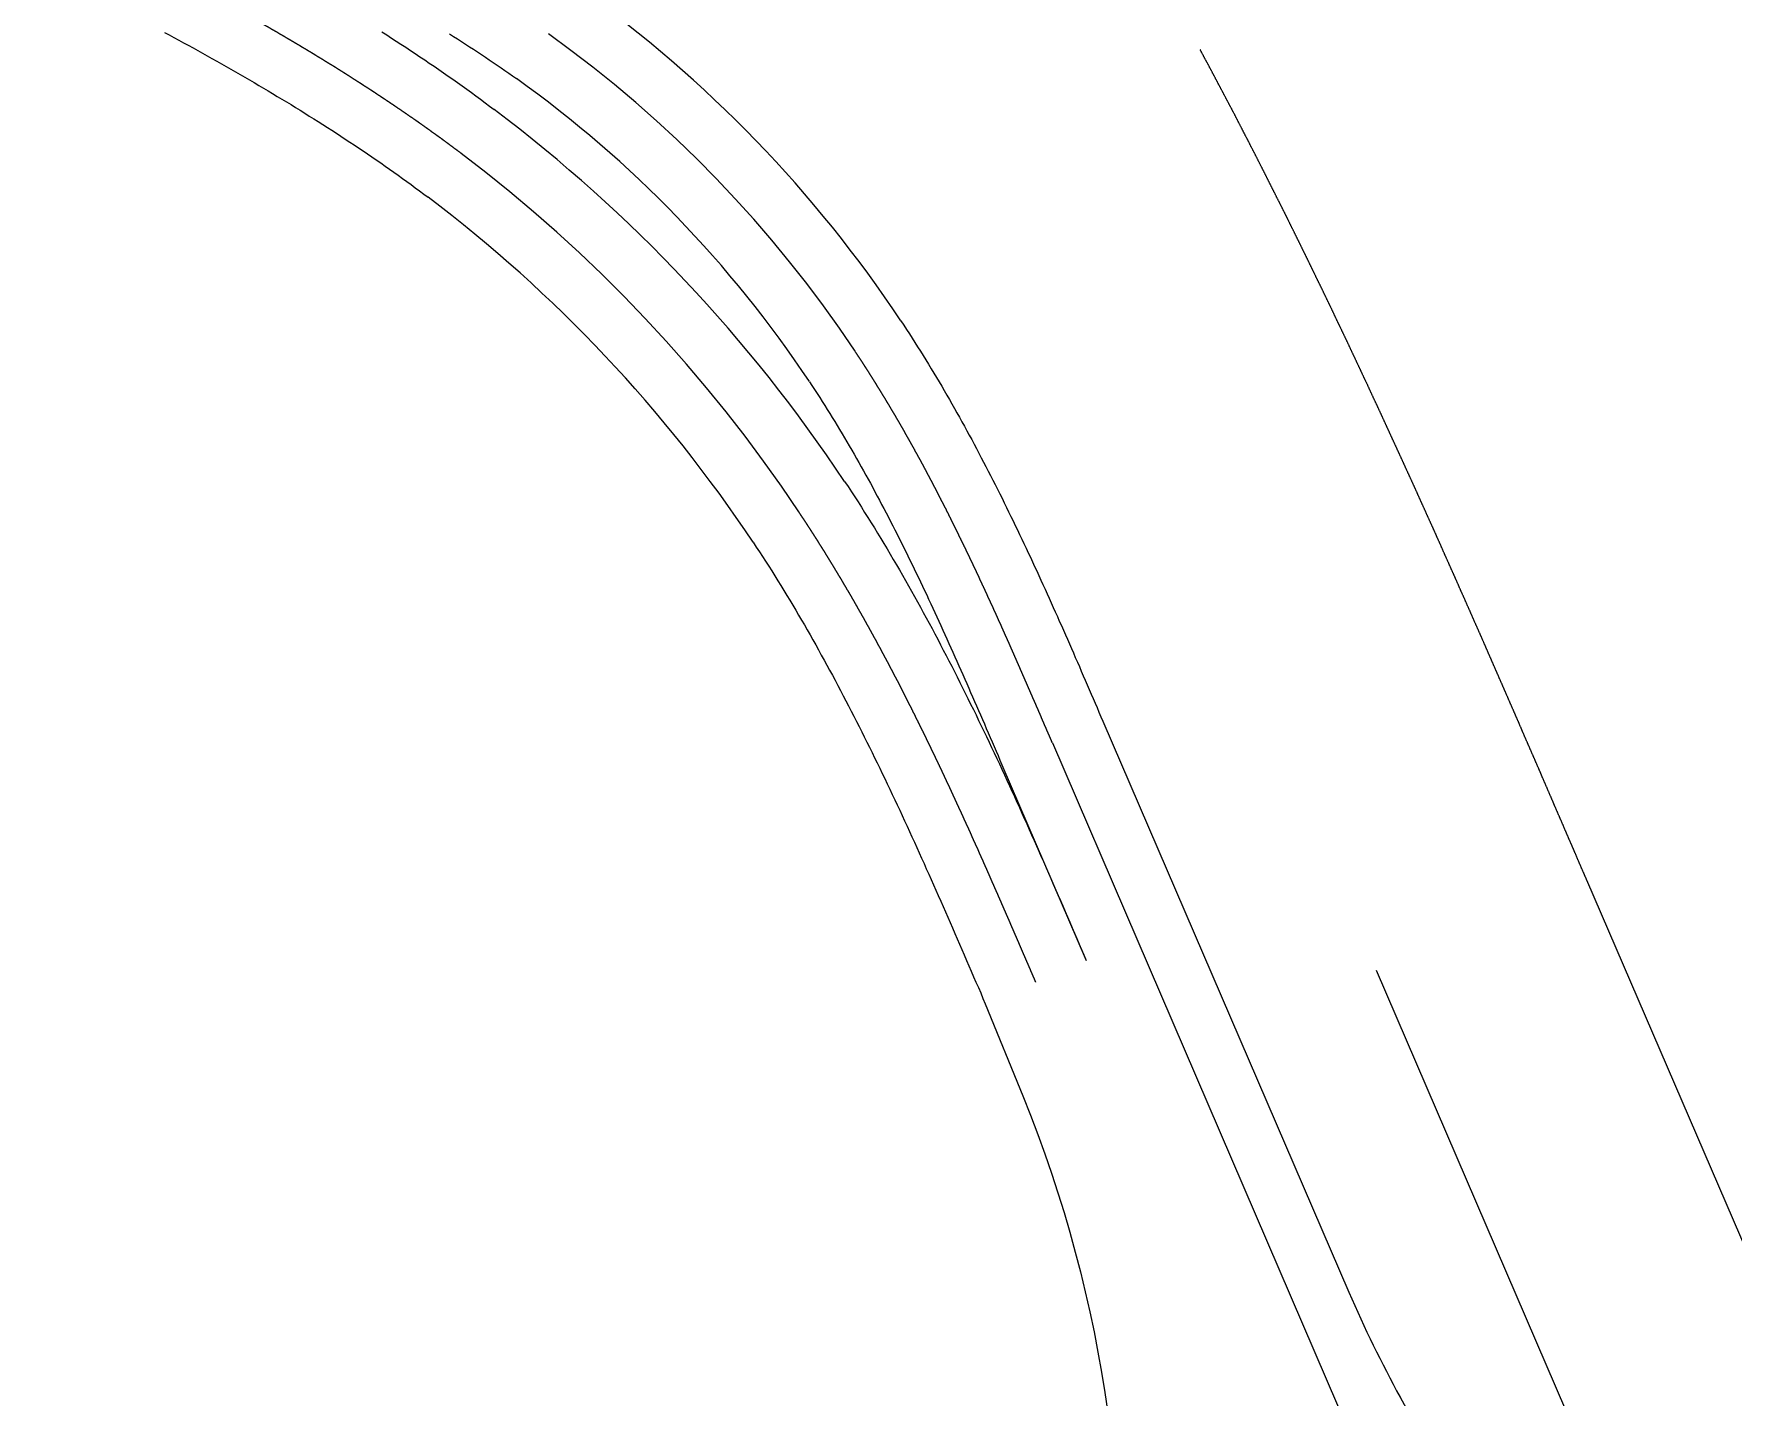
# Model space of a CAD drawing. Header units: millimetres. Extents: x 29316 to 52938, y 29851 to 35526.
# Drawn here: x 47306.9 to 47446, y 33172.1 to 33283.8 of the extents above; entities that cross this region are included whole.
import ezdxf

# ---------------------------------------------------------------- set-up
doc = ezdxf.new("R2010")
doc.units = ezdxf.units.MM
doc.header["$MEASUREMENT"] = 0
doc.linetypes.add('CENTER2', pattern=[1.125, 0.75, -0.125, 0.125, -0.125])
doc.layers.get('0').update_dxf_attribs({"linetype": 'CONTINUOUS'})
doc.layers.add('D-道路-车行道边线', color=5, linetype='CONTINUOUS')
doc.layers.add('道路中线_A', color=7, linetype='CONTINUOUS')

msp = doc.modelspace()

# ---------------------------------------------------------------- linework, layer by layer
at = {"color": 1, "linetype": 'CENTER2', "ltscale": 100}
msp.add_arc((47130.81, 31469.99), 1890.77, 47.02626, 82.75864, dxfattribs=at)
at = {"layer": 'D-道路-车行道边线'}
for p, q in [((47394.44, 33227.49), (47414.58, 33180.72)), ((47386.17, 33223.93), (47393.08, 33207.89)), ((47416.82, 33207.1), (47445.64, 33140.17)), ((47444.28, 33125.68), (47418.77, 33172.13))]:
    msp.add_line(p, q, dxfattribs=at)
at = {"layer": 'D-道路-车行道边线', "flags": 128}
for points in [[(47317.59, 33283.92), (47317.98, 33283.71), (47318.37, 33283.5), (47318.76, 33283.29), (47319.15, 33283.07), (47319.54, 33282.86), (47319.93, 33282.65), (47320.32, 33282.43), (47320.71, 33282.22), (47321.09, 33282), (47321.48, 33281.78), (47321.87, 33281.57), (47322.25, 33281.35), (47322.64, 33281.13), (47323.02, 33280.91), (47323.4, 33280.69), (47323.79, 33280.47), (47324.17, 33280.25), (47324.55, 33280.03), (47324.93, 33279.81), (47325.31, 33279.58), (47325.69, 33279.36), (47326.07, 33279.13), (47326.45, 33278.91), (47326.83, 33278.68), (47327.2, 33278.45), (47327.58, 33278.23), (47327.96, 33278), (47328.33, 33277.77), (47328.7, 33277.54), (47329.08, 33277.31), (47329.45, 33277.07), (47329.82, 33276.84), (47330.19, 33276.61), (47330.56, 33276.37), (47330.93, 33276.13), (47331.3, 33275.9), (47331.67, 33275.66), (47332.04, 33275.42), (47332.4, 33275.18), (47332.77, 33274.94), (47333.13, 33274.7), (47333.49, 33274.45), (47333.86, 33274.21), (47334.22, 33273.96), (47334.58, 33273.72), (47334.94, 33273.47), (47335.3, 33273.22), (47335.66, 33272.97), (47336.01, 33272.72), (47336.37, 33272.47), (47336.72, 33272.22), (47337.08, 33271.96), (47337.43, 33271.71), (47337.78, 33271.45), (47338.13, 33271.19), (47338.48, 33270.93), (47338.83, 33270.67), (47339.18, 33270.41), (47339.18, 33270.41)], [(47335.4, 33283.96), (47335.79, 33283.71), (47336.18, 33283.46), (47336.57, 33283.21), (47336.96, 33282.95), (47337.35, 33282.7), (47337.74, 33282.44), (47338.13, 33282.18), (47338.51, 33281.92), (47338.9, 33281.66), (47339.28, 33281.4), (47339.67, 33281.14), (47340.05, 33280.88), (47340.43, 33280.61), (47340.82, 33280.34), (47341.2, 33280.08), (47341.58, 33279.81), (47341.96, 33279.54), (47342.34, 33279.26), (47342.72, 33278.99), (47343.1, 33278.71), (47343.47, 33278.44), (47343.85, 33278.16), (47344.22, 33277.88), (47344.6, 33277.6), (47344.6, 33277.6)], [(47340.93, 33283.79), (47341.26, 33283.59), (47341.59, 33283.38), (47341.92, 33283.17), (47342.25, 33282.96), (47342.57, 33282.75), (47342.9, 33282.54), (47343.22, 33282.32), (47343.55, 33282.11), (47343.87, 33281.89), (47344.19, 33281.68), (47344.51, 33281.46), (47344.83, 33281.24), (47345.15, 33281.02), (47345.47, 33280.8), (47345.79, 33280.58), (47346.1, 33280.35), (47346.42, 33280.13)], [(47377.9, 33260.28), (47378.13, 33259.93), (47378.36, 33259.58), (47378.59, 33259.22), (47378.82, 33258.87), (47379.05, 33258.52), (47379.27, 33258.16), (47379.5, 33257.8), (47379.72, 33257.45), (47379.94, 33257.09), (47380.16, 33256.73), (47380.38, 33256.37), (47380.6, 33256.01), (47380.81, 33255.65), (47381.03, 33255.29), (47381.24, 33254.93), (47381.45, 33254.57), (47381.66, 33254.21), (47381.87, 33253.84), (47382.08, 33253.48), (47382.28, 33253.12), (47382.49, 33252.75), (47382.69, 33252.39), (47382.9, 33252.02), (47383.1, 33251.66), (47383.3, 33251.29), (47383.5, 33250.92), (47383.7, 33250.56), (47383.89, 33250.19), (47384.09, 33249.82), (47384.28, 33249.45), (47384.48, 33249.08), (47384.67, 33248.72), (47384.86, 33248.35), (47385.05, 33247.98), (47385.24, 33247.61), (47385.43, 33247.24), (47385.62, 33246.87), (47385.8, 33246.5), (47385.99, 33246.13), (47386.18, 33245.76), (47386.36, 33245.39), (47386.54, 33245.01), (47386.72, 33244.64), (47386.9, 33244.27), (47387.09, 33243.9), (47387.26, 33243.53), (47387.44, 33243.16), (47387.62, 33242.78), (47387.8, 33242.41), (47387.97, 33242.04), (47388.15, 33241.67), (47388.33, 33241.29), (47388.5, 33240.92), (47388.67, 33240.55), (47388.85, 33240.17), (47389.02, 33239.8), (47389.19, 33239.43), (47389.36, 33239.05), (47389.53, 33238.68), (47389.7, 33238.31), (47389.87, 33237.93), (47390.04, 33237.56), (47390.21, 33237.19), (47390.37, 33236.81), (47390.54, 33236.44), (47390.71, 33236.07), (47390.87, 33235.69), (47391.04, 33235.32), (47391.2, 33234.94), (47391.37, 33234.57), (47391.53, 33234.2), (47391.7, 33233.82), (47391.86, 33233.45), (47392.02, 33233.08), (47392.18, 33232.71), (47392.35, 33232.33), (47392.51, 33231.96), (47392.67, 33231.59), (47392.83, 33231.21), (47392.99, 33230.84), (47393.16, 33230.47), (47393.32, 33230.1), (47393.48, 33229.72), (47393.64, 33229.35), (47393.8, 33228.98), (47393.96, 33228.61), (47394.12, 33228.24), (47394.28, 33227.86), (47394.44, 33227.49)], [(47370.4, 33255.3), (47370.61, 33254.98), (47370.83, 33254.66), (47371.04, 33254.33), (47371.25, 33254.01), (47371.46, 33253.68), (47371.66, 33253.36), (47371.87, 33253.03), (47372.07, 33252.7), (47372.28, 33252.37), (47372.48, 33252.04), (47372.68, 33251.71), (47372.88, 33251.38), (47373.08, 33251.04), (47373.28, 33250.71), (47373.48, 33250.37), (47373.67, 33250.04), (47373.87, 33249.7), (47374.06, 33249.36), (47374.26, 33249.02), (47374.45, 33248.68), (47374.64, 33248.34), (47374.83, 33248), (47375.02, 33247.66), (47375.21, 33247.32), (47375.4, 33246.98), (47375.59, 33246.63), (47375.77, 33246.29), (47375.96, 33245.94), (47376.14, 33245.6), (47376.32, 33245.25), (47376.51, 33244.91), (47376.69, 33244.56), (47376.87, 33244.21), (47377.05, 33243.86), (47377.23, 33243.51), (47377.41, 33243.16), (47377.59, 33242.81), (47377.76, 33242.46), (47377.94, 33242.11), (47378.11, 33241.75), (47378.29, 33241.4), (47378.46, 33241.05), (47378.64, 33240.69), (47378.81, 33240.34), (47378.98, 33239.98), (47379.16, 33239.63), (47379.33, 33239.27), (47379.5, 33238.91), (47379.67, 33238.55), (47379.84, 33238.2), (47380.01, 33237.84), (47380.17, 33237.48), (47380.34, 33237.12), (47380.51, 33236.76), (47380.68, 33236.4), (47380.84, 33236.04), (47381.01, 33235.68), (47381.17, 33235.32), (47381.34, 33234.95), (47381.5, 33234.59), (47381.67, 33234.23), (47381.83, 33233.86), (47381.99, 33233.5), (47382.16, 33233.14), (47382.32, 33232.77), (47382.48, 33232.41), (47382.65, 33232.04), (47382.81, 33231.68), (47382.97, 33231.31), (47383.13, 33230.94), (47383.29, 33230.58), (47383.45, 33230.21), (47383.61, 33229.84), (47383.77, 33229.48), (47383.93, 33229.11), (47384.09, 33228.74), (47384.25, 33228.37), (47384.41, 33228), (47384.57, 33227.64), (47384.73, 33227.27), (47384.89, 33226.9), (47385.05, 33226.53), (47385.21, 33226.16), (47385.37, 33225.79), (47385.53, 33225.42), (47385.69, 33225.05), (47385.85, 33224.68), (47386.01, 33224.31), (47386.17, 33223.93)], [(47373.29, 33247.13), (47373.57, 33246.71), (47373.84, 33246.29), (47374.12, 33245.87), (47374.39, 33245.45), (47374.66, 33245.03), (47374.93, 33244.6), (47375.2, 33244.18), (47375.46, 33243.75), (47375.73, 33243.32), (47375.99, 33242.9), (47376.25, 33242.47), (47376.51, 33242.04), (47376.76, 33241.61), (47377.02, 33241.18), (47377.27, 33240.75), (47377.53, 33240.31), (47377.78, 33239.88), (47378.03, 33239.45), (47378.28, 33239.01), (47378.52, 33238.58), (47378.77, 33238.14), (47379.01, 33237.71), (47379.25, 33237.27), (47379.5, 33236.84), (47379.73, 33236.4), (47379.97, 33235.96), (47380.21, 33235.52), (47380.45, 33235.08), (47380.68, 33234.64), (47380.91, 33234.2), (47381.14, 33233.76), (47381.37, 33233.32), (47381.6, 33232.88), (47381.83, 33232.44), (47382.06, 33232), (47382.28, 33231.56), (47382.51, 33231.12), (47382.73, 33230.67), (47382.95, 33230.23), (47383.17, 33229.79), (47383.39, 33229.34), (47383.61, 33228.9), (47383.83, 33228.45), (47384.05, 33228.01), (47384.26, 33227.56), (47384.48, 33227.12), (47384.69, 33226.67), (47384.9, 33226.23), (47385.12, 33225.78), (47385.33, 33225.34), (47385.54, 33224.89), (47385.75, 33224.44), (47385.96, 33224), (47386.16, 33223.55), (47386.37, 33223.1), (47386.58, 33222.66), (47386.78, 33222.21), (47386.99, 33221.76), (47387.19, 33221.31), (47387.39, 33220.87), (47387.6, 33220.42), (47387.8, 33219.97), (47388, 33219.52), (47388.2, 33219.08), (47388.4, 33218.63), (47388.6, 33218.18), (47388.8, 33217.73), (47389, 33217.29), (47389.19, 33216.84), (47389.39, 33216.39), (47389.59, 33215.94), (47389.79, 33215.49), (47389.98, 33215.05), (47390.18, 33214.6), (47390.37, 33214.15), (47390.57, 33213.7), (47390.76, 33213.26), (47390.96, 33212.81), (47391.15, 33212.36), (47391.34, 33211.91), (47391.54, 33211.47), (47391.73, 33211.02), (47391.92, 33210.57), (47392.12, 33210.13), (47392.31, 33209.68), (47392.5, 33209.23), (47392.69, 33208.79), (47392.89, 33208.34), (47393.08, 33207.9), (47393.08, 33207.9)], [(47365.79, 33242.15), (47366.05, 33241.76), (47366.31, 33241.37), (47366.56, 33240.98), (47366.82, 33240.59), (47367.07, 33240.19), (47367.32, 33239.8), (47367.57, 33239.4), (47367.82, 33239), (47368.06, 33238.6), (47368.31, 33238.2), (47368.55, 33237.8), (47368.79, 33237.4), (47369.04, 33237), (47369.28, 33236.59), (47369.51, 33236.19), (47369.75, 33235.78), (47369.99, 33235.38), (47370.22, 33234.97), (47370.46, 33234.56), (47370.69, 33234.15), (47370.92, 33233.74), (47371.15, 33233.33), (47371.38, 33232.91), (47371.61, 33232.5), (47371.83, 33232.09), (47372.06, 33231.67), (47372.29, 33231.26), (47372.51, 33230.84), (47372.73, 33230.42), (47372.95, 33230), (47373.17, 33229.58), (47373.39, 33229.16), (47373.61, 33228.74), (47373.83, 33228.32), (47374.05, 33227.9), (47374.26, 33227.48), (47374.48, 33227.06), (47374.69, 33226.63), (47374.9, 33226.21), (47375.11, 33225.78), (47375.32, 33225.36), (47375.54, 33224.93), (47375.74, 33224.5), (47375.95, 33224.07), (47376.16, 33223.64), (47376.37, 33223.22), (47376.57, 33222.79), (47376.78, 33222.36), (47376.98, 33221.92), (47377.19, 33221.49), (47377.39, 33221.06), (47377.6, 33220.63), (47377.8, 33220.2), (47378, 33219.76), (47378.2, 33219.33), (47378.4, 33218.89), (47378.6, 33218.46), (47378.8, 33218.02), (47379, 33217.59), (47379.2, 33217.15), (47379.39, 33216.71), (47379.59, 33216.28), (47379.79, 33215.84), (47379.98, 33215.4), (47380.18, 33214.96), (47380.38, 33214.52), (47380.57, 33214.08), (47380.77, 33213.64), (47380.96, 33213.2), (47381.16, 33212.76), (47381.35, 33212.32), (47381.54, 33211.88), (47381.74, 33211.44), (47381.93, 33211), (47382.12, 33210.56), (47382.31, 33210.11), (47382.51, 33209.67), (47382.7, 33209.23), (47382.89, 33208.78), (47383.08, 33208.34), (47383.28, 33207.9), (47383.47, 33207.45), (47383.66, 33207.01), (47383.85, 33206.56), (47384.04, 33206.12), (47384.24, 33205.67), (47384.43, 33205.23), (47384.62, 33204.78), (47384.81, 33204.34), (47384.81, 33204.34)]]:
    msp.add_lwpolyline(points, dxfattribs=at)
at = {"layer": 'D-道路-车行道边线'}
msp.add_lwpolyline([(47384.81, 33204.34), (47387.89, 33196.8, -0.123686), (47395.27, 33143.95, 5.253592)], format="xyb", dxfattribs=at)
for centre, radius, start, end in [((47645.57, 33336.36), 204.5, 191.4007, 199.28), ((47290.86, 33202.46), 104.5, 33.5993, 54.4244), ((47290.86, 33202.46), 95.5, 33.5993, 54.4244), ((47269.6, 33178.22), 124.5, 33.608, 52.9584), ((47269.6, 33178.22), 115.5, 33.608, 52.9584), ((47506.43, 33220.26), 100, 203.2947, 208.7746)]:
    msp.add_arc(centre, radius, start, end, dxfattribs=at)
at = {"layer": '道路中线_A', "color": 6, "linetype": 'CENTER2', "ltscale": 100}
for p, q in [((47390.3, 33225.71), (47397.21, 33209.67)), ((47434.05, 33214.51), (47621.96, 32778.07)), ((47397.21, 33209.67), (47486.43, 33002.46))]:
    msp.add_line(p, q, dxfattribs=at)
at = {"layer": '道路中线_A', "color": 6, "linetype": 'CENTER2', "ltscale": 100, "flags": 128}
for points in [[(47434.05, 33214.51, -0.000001), (47433.81, 33215.06, -0.000004), (47433.57, 33215.61, -0.000007), (47433.33, 33216.17, -0.00001), (47433.1, 33216.72, -0.000012), (47432.86, 33217.27, -0.000015), (47432.62, 33217.82, -0.000018), (47432.38, 33218.37, -0.000021), (47432.15, 33218.92, -0.000024), (47431.91, 33219.47, -0.000026), (47431.67, 33220.02, -0.000029), (47431.43, 33220.57, -0.000032), (47431.2, 33221.12, -0.000035), (47430.96, 33221.67, -0.000037), (47430.72, 33222.23, -0.00004), (47430.48, 33222.78, -0.000043), (47430.25, 33223.33, -0.000046), (47430.01, 33223.88, -0.000049), (47429.77, 33224.43, -0.000051), (47429.53, 33224.98, -0.000054), (47429.29, 33225.53, -0.000057), (47429.05, 33226.08, -0.00006), (47428.81, 33226.63, -0.000062), (47428.58, 33227.18, -0.000065), (47428.34, 33227.73, -0.000068), (47428.1, 33228.28, -0.000071), (47427.86, 33228.83, -0.000074), (47427.62, 33229.38, -0.000076), (47427.38, 33229.93, -0.000079), (47427.14, 33230.48, -0.000082), (47426.9, 33231.03, -0.000085), (47426.66, 33231.58, -0.000087), (47426.42, 33232.13, -0.00009), (47426.18, 33232.68, -0.000093), (47425.94, 33233.23, -0.000096), (47425.7, 33233.78, -0.000099), (47425.46, 33234.33, -0.000101), (47425.22, 33234.88, -0.000104), (47424.97, 33235.43, -0.000107), (47424.73, 33235.98, -0.00011), (47424.49, 33236.53, -0.000112), (47424.25, 33237.07, -0.000115), (47424.01, 33237.62, -0.000118), (47423.76, 33238.17, -0.000121), (47423.52, 33238.72, -0.000124), (47423.28, 33239.27, -0.000126), (47423.03, 33239.82, -0.000129), (47422.79, 33240.36, -0.000132), (47422.54, 33240.91, -0.000135), (47422.3, 33241.46, -0.000137), (47422.06, 33242.01, -0.00014), (47421.81, 33242.56, -0.000143), (47421.57, 33243.1, -0.000146), (47421.32, 33243.65, -0.000149), (47421.07, 33244.2, -0.000151), (47420.83, 33244.74, -0.000154), (47420.58, 33245.29, -0.000157), (47420.33, 33245.84, -0.00016), (47420.09, 33246.39, -0.000162), (47419.84, 33246.93, -0.000165), (47419.59, 33247.48, -0.000168), (47419.34, 33248.02, -0.000171), (47419.09, 33248.57, -0.000174), (47418.84, 33249.12, -0.000176), (47418.59, 33249.66, -0.000179), (47418.34, 33250.21, -0.000182), (47418.09, 33250.75, -0.000185), (47417.84, 33251.3, -0.000187), (47417.59, 33251.84, -0.00019), (47417.34, 33252.39, -0.000193), (47417.09, 33252.93, -0.000196), (47416.84, 33253.47, -0.000199), (47416.58, 33254.02, -0.000201), (47416.33, 33254.56, -0.000204), (47416.08, 33255.11, -0.000207), (47415.82, 33255.65, -0.00021), (47415.57, 33256.19, -0.000212), (47415.31, 33256.74, -0.000215), (47415.06, 33257.28, -0.000218), (47414.8, 33257.82, -0.000221), (47414.55, 33258.36, -0.000224), (47414.29, 33258.91, -0.000226), (47414.03, 33259.45, -0.000229), (47413.77, 33259.99, -0.000232), (47413.51, 33260.53, -0.000235), (47413.26, 33261.07, -0.000237), (47413, 33261.61, -0.00024), (47412.74, 33262.15, -0.000243), (47412.48, 33262.69, -0.000246), (47412.22, 33263.23, -0.000249), (47411.95, 33263.77, -0.000251), (47411.69, 33264.31, -0.000254), (47411.43, 33264.85, -0.000257), (47411.17, 33265.39, -0.00026), (47410.9, 33265.93, -0.000262), (47410.64, 33266.47, -0.000265), (47410.37, 33267.01, -0.000268), (47410.11, 33267.55, -0.000271), (47409.84, 33268.08, -0.000274), (47409.58, 33268.62, -0.000276), (47409.31, 33269.16, -0.000279), (47409.04, 33269.7, -0.000282), (47408.77, 33270.23, -0.000285), (47408.5, 33270.77, -0.000287), (47408.23, 33271.3, -0.00029), (47407.96, 33271.84, -0.000293), (47407.69, 33272.38, -0.000296), (47407.42, 33272.91, -0.000299), (47407.15, 33273.44, -0.000301), (47406.88, 33273.98, -0.000304), (47406.6, 33274.51, -0.000307), (47406.33, 33275.05, -0.00031), (47406.05, 33275.58, -0.000312), (47405.78, 33276.11, -0.000315), (47405.5, 33276.65, -0.000318), (47405.23, 33277.18, -0.000321), (47404.95, 33277.71, -0.000324), (47404.67, 33278.24, -0.000326), (47404.39, 33278.77, -0.000329), (47404.11, 33279.3, -0.000332), (47403.83, 33279.83, -0.000335), (47403.55, 33280.36, -0.000337), (47403.27, 33280.89, -0.00034), (47402.99, 33281.42, -0.000343), (47402.7, 33281.95, -0.000346), (47402.42, 33282.48, -0.000349), (47402.14, 33283.01, -0.000351), (47401.85, 33283.54, -0.000354), (47401.56, 33284.06, -0.000357), (47401.28, 33284.59, -0.00036), (47400.99, 33285.12, -0.000362), (47400.7, 33285.64, -0.000365), (47400.41, 33286.17, -0.000368), (47400.12, 33286.7, -0.000371), (47399.83, 33287.22, -0.000374), (47399.54, 33287.74, -0.000376), (47399.25, 33288.27, -0.000379), (47398.96, 33288.79, -0.000382), (47398.66, 33289.32, -0.000385), (47398.37, 33289.84, -0.000387), (47398.07, 33290.36, -0.00039), (47397.78, 33290.88, -0.000393), (47397.48, 33291.4, -0.000396), (47397.18, 33291.92, -0.000399), (47396.88, 33292.44, -0.000401), (47396.58, 33292.96, -0.000404), (47396.28, 33293.48, -0.000407), (47395.98, 33294, -0.00041), (47395.68, 33294.52, -0.000412), (47395.38, 33295.04, -0.000415), (47395.07, 33295.56, -0.000418), (47394.77, 33296.07, -0.000421), (47394.46, 33296.59, -0.000424), (47394.16, 33297.11, -0.000426), (47393.85, 33297.62, -0.000429), (47393.54, 33298.14, -0.000432), (47393.23, 33298.65, -0.000435), (47392.92, 33299.16, -0.000437), (47392.61, 33299.68, -0.00044), (47392.3, 33300.19, -0.000443), (47391.99, 33300.7, -0.000446), (47391.68, 33301.21, -0.000449), (47391.36, 33301.72, -0.000451), (47391.05, 33302.23, -0.000454), (47390.73, 33302.74, -0.000457), (47390.41, 33303.25, -0.00046), (47390.1, 33303.76, -0.000462), (47389.78, 33304.27, -0.000465), (47389.46, 33304.78, -0.000468), (47389.14, 33305.28, -0.000471), (47388.81, 33305.79, -0.000474), (47388.49, 33306.3, -0.000476), (47388.17, 33306.8, -0.000479), (47387.84, 33307.31, -0.000482), (47387.52, 33307.81, -0.000485), (47387.19, 33308.31, -0.000487), (47386.86, 33308.82, -0.00049), (47386.53, 33309.32, -0.000493), (47386.2, 33309.82, -0.000496), (47385.87, 33310.32, -0.000499), (47385.54, 33310.82)], [(47341.89, 33274.01, -0.000469), (47341.71, 33274.14, -0.000466), (47341.53, 33274.28, -0.000464), (47341.34, 33274.41, -0.000461), (47341.16, 33274.55, -0.000459), (47340.98, 33274.68, -0.000457), (47340.8, 33274.82, -0.000454), (47340.62, 33274.95, -0.000452), (47340.44, 33275.08, -0.000449), (47340.26, 33275.22, -0.000447), (47340.07, 33275.35, -0.000444), (47339.89, 33275.48, -0.000442), (47339.71, 33275.61, -0.000439), (47339.52, 33275.74, -0.000437), (47339.34, 33275.88, -0.000434), (47339.16, 33276.01, -0.000432), (47338.97, 33276.14, -0.00043), (47338.79, 33276.27, -0.000427), (47338.61, 33276.4, -0.000425), (47338.42, 33276.53, -0.000422), (47338.24, 33276.66, -0.00042), (47338.05, 33276.79, -0.000417), (47337.87, 33276.92, -0.000415), (47337.68, 33277.04, -0.000412), (47337.5, 33277.17, -0.00041), (47337.31, 33277.3, -0.000407), (47337.12, 33277.43, -0.000405), (47336.94, 33277.56, -0.000403), (47336.75, 33277.68, -0.0004), (47336.56, 33277.81, -0.000398), (47336.38, 33277.94, -0.000395), (47336.19, 33278.06, -0.000393), (47336, 33278.19, -0.00039), (47335.82, 33278.31, -0.000388), (47335.63, 33278.44, -0.000385), (47335.44, 33278.56, -0.000383), (47335.25, 33278.69, -0.00038), (47335.06, 33278.81, -0.000378), (47334.88, 33278.94, -0.000376), (47334.69, 33279.06, -0.000373), (47334.5, 33279.19, -0.000371), (47334.31, 33279.31, -0.000368), (47334.12, 33279.43, -0.000366), (47333.93, 33279.55, -0.000363), (47333.74, 33279.68, -0.000361), (47333.55, 33279.8, -0.000358), (47333.36, 33279.92, -0.000356), (47333.17, 33280.04, -0.000353), (47332.98, 33280.16, -0.000351), (47332.79, 33280.29, -0.000349), (47332.6, 33280.41, -0.000346), (47332.41, 33280.53, -0.000344), (47332.22, 33280.65, -0.000341), (47332.03, 33280.77, -0.000339), (47331.84, 33280.89, -0.000336), (47331.65, 33281.01, -0.000334), (47331.46, 33281.13, -0.000331), (47331.26, 33281.25, -0.000329), (47331.07, 33281.36, -0.000326), (47330.88, 33281.48, -0.000324), (47330.69, 33281.6, -0.000322), (47330.5, 33281.72, -0.000319), (47330.3, 33281.84, -0.000317), (47330.11, 33281.95, -0.000314), (47329.92, 33282.07, -0.000312), (47329.73, 33282.19, -0.000309), (47329.53, 33282.31, -0.000307), (47329.34, 33282.42, -0.000304), (47329.15, 33282.54, -0.000302), (47328.95, 33282.65, -0.000299), (47328.76, 33282.77, -0.000297), (47328.57, 33282.89, -0.000295), (47328.37, 33283, -0.000292), (47328.18, 33283.12, -0.00029), (47327.98, 33283.23, -0.000287), (47327.79, 33283.35, -0.000285), (47327.59, 33283.46, -0.000282), (47327.4, 33283.58, -0.00028), (47327.21, 33283.69, -0.000277), (47327.01, 33283.8, -0.000275), (47326.82, 33283.92, -0.000272), (47326.62, 33284.03, -0.00027), (47326.43, 33284.14, -0.000268), (47326.23, 33284.26, -0.000265), (47326.04, 33284.37, -0.000263), (47325.84, 33284.48, -0.00026), (47325.64, 33284.6, -0.000258), (47325.45, 33284.71, -0.000255), (47325.25, 33284.82, -0.000253), (47325.06, 33284.93, -0.00025), (47324.86, 33285.04, -0.000248), (47324.66, 33285.15, -0.000245), (47324.47, 33285.27, -0.000243), (47324.27, 33285.38, -0.000241), (47324.08, 33285.49, -0.000238), (47323.88, 33285.6, -0.000236), (47323.68, 33285.71, -0.000233), (47323.49, 33285.82, -0.000231), (47323.29, 33285.93, -0.000228), (47323.09, 33286.04, -0.000226), (47322.89, 33286.15, -0.000223), (47322.7, 33286.26, -0.000221), (47322.5, 33286.37, -0.000218), (47322.3, 33286.48, -0.000216), (47322.1, 33286.59, -0.000214), (47321.91, 33286.69, -0.000211), (47321.71, 33286.8, -0.000209), (47321.51, 33286.91, -0.000206), (47321.31, 33287.02, -0.000204), (47321.12, 33287.13, -0.000201), (47320.92, 33287.24, -0.000199), (47320.72, 33287.34, -0.000196), (47320.52, 33287.45, -0.000194), (47320.32, 33287.56, -0.000191), (47320.13, 33287.67, -0.000189), (47319.93, 33287.77, -0.000187), (47319.73, 33287.88, -0.000184), (47319.53, 33287.99, -0.000182), (47319.33, 33288.1, -0.000179), (47319.13, 33288.2, -0.000177), (47318.93, 33288.31, -0.000174), (47318.73, 33288.42, -0.000172), (47318.54, 33288.52, -0.000169), (47318.34, 33288.63, -0.000167), (47318.14, 33288.73, -0.000164), (47317.94, 33288.84, -0.000162), (47317.74, 33288.95, -0.00016), (47317.54, 33289.05, -0.000157), (47317.34, 33289.16, -0.000155), (47317.14, 33289.26, -0.000152), (47316.94, 33289.37, -0.00015), (47316.74, 33289.47, -0.000147), (47316.54, 33289.58, -0.000145), (47316.34, 33289.68, -0.000142), (47316.14, 33289.79, -0.00014), (47315.94, 33289.89, -0.000137), (47315.74, 33290, -0.000135), (47315.54, 33290.1, -0.000133), (47315.34, 33290.2, -0.00013), (47315.14, 33290.31, -0.000128), (47314.94, 33290.41, -0.000125), (47314.74, 33290.52, -0.000123), (47314.54, 33290.62, -0.00012), (47314.34, 33290.72, -0.000118), (47314.14, 33290.83, -0.000115), (47313.94, 33290.93, -0.000113), (47313.74, 33291.04, -0.00011), (47313.54, 33291.14, -0.000108), (47313.34, 33291.24, -0.000106), (47313.14, 33291.35, -0.000103), (47312.94, 33291.45, -0.000101), (47312.74, 33291.55, -0.000098), (47312.54, 33291.66, -0.000096), (47312.34, 33291.76, -0.000093), (47312.14, 33291.86, -0.000091), (47311.93, 33291.96, -0.000088), (47311.73, 33292.07, -0.000086), (47311.53, 33292.17, -0.000083), (47311.33, 33292.27, -0.000081), (47311.13, 33292.37, -0.000079), (47310.93, 33292.48, -0.000076), (47310.73, 33292.58, -0.000074), (47310.53, 33292.68, -0.000071), (47310.33, 33292.78, -0.000069), (47310.13, 33292.89, -0.000066), (47309.92, 33292.99, -0.000064), (47309.72, 33293.09, -0.000061), (47309.52, 33293.19, -0.000059), (47309.32, 33293.29, -0.000056), (47309.12, 33293.4, -0.000054), (47308.92, 33293.5, -0.000052), (47308.72, 33293.6, -0.000049), (47308.52, 33293.7, -0.000047), (47308.31, 33293.8, -0.000044), (47308.11, 33293.91, -0.000042), (47307.91, 33294.01, -0.000039), (47307.71, 33294.11, -0.000037), (47307.51, 33294.21, -0.000034), (47307.31, 33294.31, -0.000032), (47307.11, 33294.41, -0.000029), (47306.9, 33294.52)], [(47390.3, 33225.71, -0.000001), (47390.23, 33225.9, -0.000004), (47390.15, 33226.08, -0.000007), (47390.07, 33226.26, -0.00001), (47389.99, 33226.45, -0.000012), (47389.91, 33226.63, -0.000015), (47389.83, 33226.81, -0.000018), (47389.75, 33227, -0.000021), (47389.67, 33227.18, -0.000024), (47389.59, 33227.37, -0.000026), (47389.51, 33227.55, -0.000029), (47389.43, 33227.73, -0.000032), (47389.36, 33227.92, -0.000035), (47389.28, 33228.1, -0.000037), (47389.2, 33228.28, -0.00004), (47389.12, 33228.47, -0.000043), (47389.04, 33228.65, -0.000046), (47388.96, 33228.83, -0.000049), (47388.88, 33229.02, -0.000051), (47388.8, 33229.2, -0.000054), (47388.72, 33229.38, -0.000057), (47388.64, 33229.57, -0.00006), (47388.56, 33229.75, -0.000062), (47388.48, 33229.93, -0.000065), (47388.4, 33230.12, -0.000068), (47388.32, 33230.3, -0.000071), (47388.24, 33230.48, -0.000074), (47388.16, 33230.67, -0.000076), (47388.08, 33230.85, -0.000079), (47388, 33231.03, -0.000082), (47387.92, 33231.22, -0.000085), (47387.84, 33231.4, -0.000087), (47387.76, 33231.58, -0.00009), (47387.68, 33231.77, -0.000093), (47387.6, 33231.95, -0.000096), (47387.52, 33232.13, -0.000099), (47387.44, 33232.31, -0.000101), (47387.36, 33232.5, -0.000104), (47387.28, 33232.68, -0.000107), (47387.2, 33232.86, -0.00011), (47387.12, 33233.05, -0.000112), (47387.04, 33233.23, -0.000115), (47386.96, 33233.41, -0.000118), (47386.88, 33233.59, -0.000121), (47386.8, 33233.78, -0.000124), (47386.72, 33233.96, -0.000126), (47386.64, 33234.14, -0.000129), (47386.56, 33234.32, -0.000132), (47386.47, 33234.51, -0.000135), (47386.39, 33234.69, -0.000137), (47386.31, 33234.87, -0.00014), (47386.23, 33235.05, -0.000143), (47386.15, 33235.24, -0.000146), (47386.07, 33235.42, -0.000148), (47385.98, 33235.6, -0.000151), (47385.9, 33235.78, -0.000154), (47385.82, 33235.97, -0.000157), (47385.74, 33236.15, -0.00016), (47385.66, 33236.33, -0.000162), (47385.57, 33236.51, -0.000165), (47385.49, 33236.69, -0.000168), (47385.41, 33236.88, -0.000171), (47385.32, 33237.06, -0.000173), (47385.24, 33237.24, -0.000176), (47385.16, 33237.42, -0.000179), (47385.07, 33237.6, -0.000182), (47384.99, 33237.78, -0.000185), (47384.91, 33237.97, -0.000187), (47384.82, 33238.15, -0.00019), (47384.74, 33238.33, -0.000193), (47384.66, 33238.51, -0.000196), (47384.57, 33238.69, -0.000198), (47384.49, 33238.87, -0.000201), (47384.4, 33239.05, -0.000204), (47384.32, 33239.24, -0.000207), (47384.24, 33239.42, -0.00021), (47384.15, 33239.6, -0.000212), (47384.07, 33239.78, -0.000215), (47383.98, 33239.96, -0.000218), (47383.89, 33240.14, -0.000221), (47383.81, 33240.32, -0.000223), (47383.72, 33240.5, -0.000226), (47383.64, 33240.68, -0.000229), (47383.55, 33240.86, -0.000232), (47383.47, 33241.04, -0.000235), (47383.38, 33241.22, -0.000237), (47383.29, 33241.4, -0.00024), (47383.21, 33241.58, -0.000243), (47383.12, 33241.76, -0.000246), (47383.03, 33241.94, -0.000248), (47382.95, 33242.12, -0.000251), (47382.86, 33242.3, -0.000254), (47382.77, 33242.48, -0.000257), (47382.68, 33242.66, -0.00026), (47382.6, 33242.84, -0.000262), (47382.51, 33243.02, -0.000265), (47382.42, 33243.2, -0.000268), (47382.33, 33243.38, -0.000271), (47382.24, 33243.56, -0.000273), (47382.15, 33243.74, -0.000276), (47382.06, 33243.92, -0.000279), (47381.98, 33244.09, -0.000282), (47381.89, 33244.27, -0.000284), (47381.8, 33244.45, -0.000287), (47381.71, 33244.63, -0.00029), (47381.62, 33244.81, -0.000293), (47381.53, 33244.99, -0.000296), (47381.44, 33245.17, -0.000298), (47381.35, 33245.34, -0.000301), (47381.25, 33245.52, -0.000304), (47381.16, 33245.7, -0.000307), (47381.07, 33245.88, -0.000309), (47380.98, 33246.05, -0.000312), (47380.89, 33246.23, -0.000315), (47380.8, 33246.41, -0.000318), (47380.71, 33246.59, -0.000321), (47380.61, 33246.76, -0.000323), (47380.52, 33246.94, -0.000326), (47380.43, 33247.12, -0.000329), (47380.33, 33247.3, -0.000332), (47380.24, 33247.47, -0.000334), (47380.15, 33247.65, -0.000337), (47380.05, 33247.82, -0.00034), (47379.96, 33248, -0.000343), (47379.87, 33248.18, -0.000346), (47379.77, 33248.35, -0.000348), (47379.68, 33248.53, -0.000351), (47379.58, 33248.71, -0.000354), (47379.49, 33248.88, -0.000357), (47379.39, 33249.06, -0.000359), (47379.29, 33249.23, -0.000362), (47379.2, 33249.41, -0.000365), (47379.1, 33249.58, -0.000368), (47379.01, 33249.76, -0.000371), (47378.91, 33249.93, -0.000373), (47378.81, 33250.11, -0.000376), (47378.71, 33250.28, -0.000379), (47378.62, 33250.46, -0.000382), (47378.52, 33250.63, -0.000384), (47378.42, 33250.8, -0.000387), (47378.32, 33250.98, -0.00039), (47378.22, 33251.15, -0.000393), (47378.13, 33251.33, -0.000395), (47378.03, 33251.5, -0.000398), (47377.93, 33251.67, -0.000401), (47377.83, 33251.85, -0.000404), (47377.73, 33252.02, -0.000407), (47377.63, 33252.19, -0.000409), (47377.53, 33252.36, -0.000412), (47377.43, 33252.54, -0.000415), (47377.32, 33252.71, -0.000418), (47377.22, 33252.88, -0.00042), (47377.12, 33253.05, -0.000423), (47377.02, 33253.22, -0.000426), (47376.92, 33253.4, -0.000429), (47376.81, 33253.57, -0.000432), (47376.71, 33253.74, -0.000434), (47376.61, 33253.91, -0.000437), (47376.5, 33254.08, -0.00044), (47376.4, 33254.25, -0.000443), (47376.3, 33254.42, -0.000445), (47376.19, 33254.59, -0.000448), (47376.09, 33254.76, -0.000451), (47375.98, 33254.93, -0.000454), (47375.88, 33255.1, -0.000457), (47375.77, 33255.27, -0.000459), (47375.67, 33255.44, -0.000462), (47375.56, 33255.61, -0.000465), (47375.45, 33255.78, -0.000468), (47375.35, 33255.95, -0.00047), (47375.24, 33256.12, -0.000473), (47375.13, 33256.29, -0.000476), (47375.02, 33256.46, -0.000479), (47374.92, 33256.62, -0.000482), (47374.81, 33256.79, -0.000484), (47374.7, 33256.96, -0.000487), (47374.59, 33257.13, -0.00049), (47374.48, 33257.29, -0.000493), (47374.37, 33257.46, -0.000495), (47374.26, 33257.63, -0.000498), (47374.15, 33257.79)], [(47388.94, 33206.12, -0.000001), (47388.85, 33206.34, -0.000004), (47388.75, 33206.56, -0.000007), (47388.66, 33206.78, -0.00001), (47388.56, 33207, -0.000013), (47388.47, 33207.22, -0.000015), (47388.37, 33207.44, -0.000018), (47388.28, 33207.66, -0.000021), (47388.18, 33207.88, -0.000024), (47388.09, 33208.1, -0.000026), (47387.99, 33208.32, -0.000029), (47387.9, 33208.54, -0.000032), (47387.8, 33208.76, -0.000035), (47387.71, 33208.98, -0.000038), (47387.61, 33209.2, -0.00004), (47387.52, 33209.42, -0.000043), (47387.42, 33209.64, -0.000046), (47387.33, 33209.86, -0.000049), (47387.23, 33210.08, -0.000051), (47387.14, 33210.3, -0.000054), (47387.04, 33210.52, -0.000057), (47386.95, 33210.74, -0.00006), (47386.85, 33210.96, -0.000062), (47386.76, 33211.18, -0.000065), (47386.66, 33211.4, -0.000068), (47386.56, 33211.62, -0.000071), (47386.47, 33211.84, -0.000074), (47386.37, 33212.06, -0.000076), (47386.28, 33212.28, -0.000079), (47386.18, 33212.5, -0.000082), (47386.09, 33212.72, -0.000085), (47385.99, 33212.94, -0.000088), (47385.89, 33213.16, -0.00009), (47385.8, 33213.38, -0.000093), (47385.7, 33213.6, -0.000096), (47385.6, 33213.82, -0.000099), (47385.51, 33214.04, -0.000101), (47385.41, 33214.26, -0.000104), (47385.31, 33214.48, -0.000107), (47385.22, 33214.7, -0.00011), (47385.12, 33214.92, -0.000113), (47385.02, 33215.14, -0.000115), (47384.93, 33215.36, -0.000118), (47384.83, 33215.58, -0.000121), (47384.73, 33215.8, -0.000124), (47384.64, 33216.02, -0.000126), (47384.54, 33216.24, -0.000129), (47384.44, 33216.46, -0.000132), (47384.34, 33216.68, -0.000135), (47384.25, 33216.9, -0.000137), (47384.15, 33217.12, -0.00014), (47384.05, 33217.33, -0.000143), (47383.95, 33217.55, -0.000146), (47383.85, 33217.77, -0.000149), (47383.75, 33217.99, -0.000151), (47383.66, 33218.21, -0.000154), (47383.56, 33218.43, -0.000157), (47383.46, 33218.65, -0.00016), (47383.36, 33218.87, -0.000162), (47383.26, 33219.08, -0.000165), (47383.16, 33219.3, -0.000168), (47383.06, 33219.52, -0.000171), (47382.96, 33219.74, -0.000174), (47382.86, 33219.96, -0.000176), (47382.76, 33220.18, -0.000179), (47382.66, 33220.39, -0.000182), (47382.56, 33220.61, -0.000185), (47382.46, 33220.83, -0.000188), (47382.36, 33221.05, -0.00019), (47382.26, 33221.27, -0.000193), (47382.16, 33221.48, -0.000196), (47382.06, 33221.7, -0.000199), (47381.96, 33221.92, -0.000201), (47381.86, 33222.14, -0.000204), (47381.76, 33222.36, -0.000207), (47381.65, 33222.57, -0.00021), (47381.55, 33222.79, -0.000213), (47381.45, 33223.01, -0.000215), (47381.35, 33223.22, -0.000218), (47381.25, 33223.44, -0.000221), (47381.14, 33223.66, -0.000224), (47381.04, 33223.88, -0.000226), (47380.94, 33224.09, -0.000229), (47380.83, 33224.31, -0.000232), (47380.73, 33224.53, -0.000235), (47380.63, 33224.74, -0.000238), (47380.52, 33224.96, -0.00024), (47380.42, 33225.17, -0.000243), (47380.32, 33225.39, -0.000246), (47380.21, 33225.61, -0.000249), (47380.11, 33225.82, -0.000251), (47380, 33226.04, -0.000254), (47379.9, 33226.25, -0.000257), (47379.79, 33226.47, -0.00026), (47379.69, 33226.69, -0.000262), (47379.58, 33226.9, -0.000265), (47379.47, 33227.12, -0.000268), (47379.37, 33227.33, -0.000271), (47379.26, 33227.55, -0.000274), (47379.15, 33227.76, -0.000276), (47379.05, 33227.98, -0.000279), (47378.94, 33228.19, -0.000282), (47378.83, 33228.41, -0.000285), (47378.73, 33228.62, -0.000287), (47378.62, 33228.83, -0.00029), (47378.51, 33229.05, -0.000293), (47378.4, 33229.26, -0.000296), (47378.29, 33229.48, -0.000299), (47378.18, 33229.69, -0.000301), (47378.07, 33229.91, -0.000304), (47377.97, 33230.12, -0.000307), (47377.86, 33230.33, -0.00031), (47377.75, 33230.55, -0.000313), (47377.64, 33230.76, -0.000315), (47377.53, 33230.97, -0.000318), (47377.41, 33231.18, -0.000321), (47377.3, 33231.4, -0.000324), (47377.19, 33231.61, -0.000326), (47377.08, 33231.82, -0.000329), (47376.97, 33232.04, -0.000332), (47376.86, 33232.25, -0.000335), (47376.74, 33232.46, -0.000338), (47376.63, 33232.67, -0.00034), (47376.52, 33232.88, -0.000343), (47376.41, 33233.09, -0.000346), (47376.29, 33233.31, -0.000349), (47376.18, 33233.52, -0.000351), (47376.06, 33233.73, -0.000354), (47375.95, 33233.94, -0.000357), (47375.84, 33234.15, -0.00036), (47375.72, 33234.36, -0.000362), (47375.6, 33234.57, -0.000365), (47375.49, 33234.78, -0.000368), (47375.37, 33234.99, -0.000371), (47375.26, 33235.2, -0.000374), (47375.14, 33235.41, -0.000376), (47375.02, 33235.62, -0.000379), (47374.91, 33235.83, -0.000382), (47374.79, 33236.04, -0.000385), (47374.67, 33236.25, -0.000387), (47374.55, 33236.46, -0.00039), (47374.43, 33236.67, -0.000393), (47374.32, 33236.88, -0.000396), (47374.2, 33237.08, -0.000399), (47374.08, 33237.29, -0.000401), (47373.96, 33237.5, -0.000404), (47373.84, 33237.71, -0.000407), (47373.72, 33237.92, -0.00041), (47373.6, 33238.12, -0.000413), (47373.47, 33238.33, -0.000415), (47373.35, 33238.54, -0.000418), (47373.23, 33238.74, -0.000421), (47373.11, 33238.95, -0.000424), (47372.99, 33239.16, -0.000426), (47372.86, 33239.36, -0.000429), (47372.74, 33239.57, -0.000432), (47372.62, 33239.77, -0.000435), (47372.49, 33239.98, -0.000438), (47372.37, 33240.19, -0.00044), (47372.24, 33240.39, -0.000443), (47372.12, 33240.6, -0.000446), (47371.99, 33240.8, -0.000449), (47371.87, 33241, -0.000451), (47371.74, 33241.21, -0.000454), (47371.62, 33241.41, -0.000457), (47371.49, 33241.62, -0.00046), (47371.36, 33241.82, -0.000462), (47371.23, 33242.02, -0.000465), (47371.11, 33242.23, -0.000468), (47370.98, 33242.43, -0.000471), (47370.85, 33242.63, -0.000474), (47370.72, 33242.83, -0.000476), (47370.59, 33243.04, -0.000479), (47370.46, 33243.24, -0.000482), (47370.33, 33243.44, -0.000485), (47370.2, 33243.64, -0.000488), (47370.07, 33243.84, -0.00049), (47369.94, 33244.04, -0.000493), (47369.8, 33244.24, -0.000496), (47369.67, 33244.44, -0.000499), (47369.54, 33244.64)]]:
    msp.add_lwpolyline(points, format="xyb", dxfattribs=at)
at = {"layer": '道路中线_A', "color": 6, "linetype": 'CENTER2', "ltscale": 100}
for centre, radius, start, end in [((47290.86, 33202.46), 100, 33.5993, 54.4244), ((47269.6, 33178.22), 120, 33.608, 52.9584)]:
    msp.add_arc(centre, radius, start, end, dxfattribs=at)

doc.saveas('drawing.dxf')
